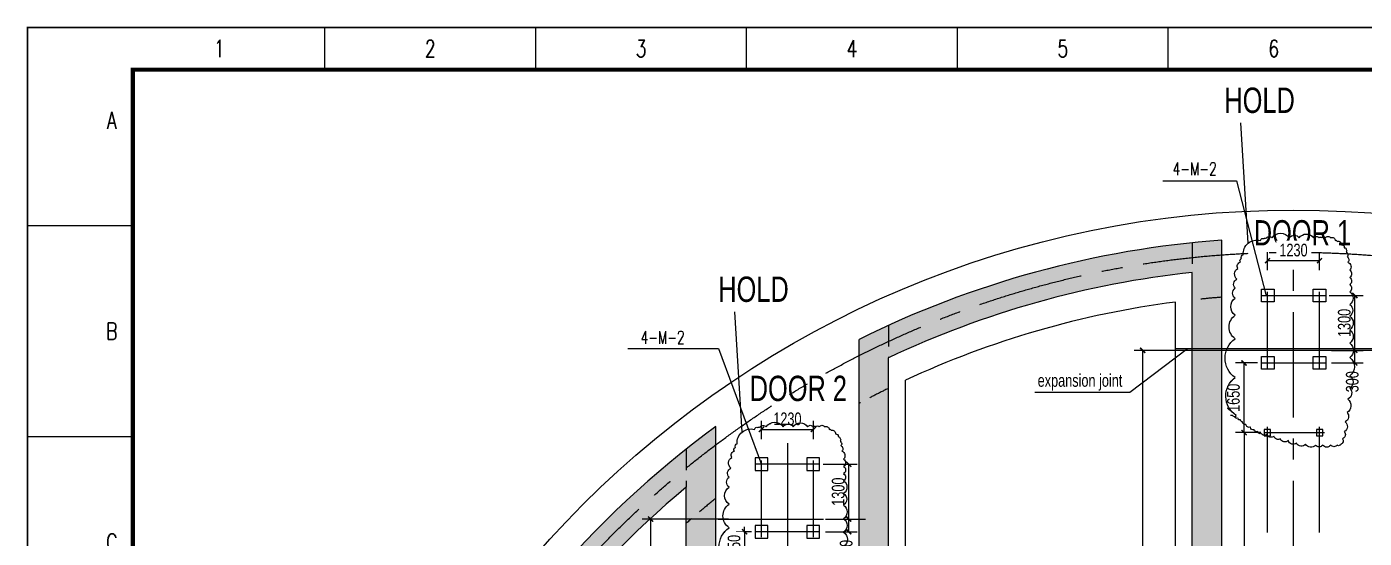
# Model space of a CAD drawing. Extents: x 707031 to 850566, y -411673 to -233438.
# Drawn here: x 707031 to 738745, y -245563 to -233438 of the extents above; entities that cross this region are included whole.
import ezdxf
from ezdxf.enums import TextEntityAlignment as Align

# ---------------------------------------------------------------- set-up
doc = ezdxf.new("R2010")
doc.units = 0
doc.header["$LTSCALE"] = 2000
doc.header["$MEASUREMENT"] = 0
doc.linetypes.add('CENTER', pattern=[2, 1.25, -0.25, 0.25, -0.25])
doc.linetypes.add('HIDDEN', pattern=[0.375, 0.25, -0.125])
doc.layers.get('0').update_dxf_attribs({"linetype": 'CONTINUOUS'})
doc.layers.get('DEFPOINTS').update_dxf_attribs({"linetype": 'CONTINUOUS'})
for name, color, linetype in [('5', 7, 'CONTINUOUS'), ('S_01', 3, 'CONTINUOUS'), ('S_02', 151, 'CENTER'), ('S_03', 7, 'HIDDEN'), ('S_04', 2, 'CONTINUOUS'), ('S_05_DIMS', 7, 'CONTINUOUS'), ('S_07', 9, 'CONTINUOUS'), ('TK', 1, 'CONTINUOUS')]:
    doc.layers.add(name, color=color, linetype=linetype)
doc.styles.add('KS', font='kstxt.shx', dxfattribs={"width": 0.75, "bigfont": 'kshz.shx'})
doc.styles.add('LHM', font='romans.shx', dxfattribs={"width": 0.7, "bigfont": 'hztxt.shx'})
doc.styles.add('TK-HZ', font='txt.shx', dxfattribs={"width": 0.8, "bigfont": 'hztxt.shx'})
doc.dimstyles.new('KS100', dxfattribs={"dimtxt": 300, "dimasz": 120, "dimexe": 200, "dimexo": 100, "dimgap": 100, "dimtad": 1, "dimdec": 0, "dimzin": 14, "dimdsep": 46, "dimtxsty": 'KS', "dimblk": 'ARCHTICK', "dimcen": -900, "dimclrd": 7, "dimclre": 7, "dimclrt": 2, "dimadec": 0, "dimazin": 0, "dimtfac": 1, "dimtdec": 0, "dimtix": 1, "dimtmove": 2, "dimatfit": 2, "dimfxl": 1, "dimtfill": 1, "dimtfillclr": 256, "dimtolj": 1, "dimtzin": 14, "dimarcsym": 0})

# ---------------------------------------------------------------- blocks, each defined once
blk = doc.blocks.new('_ArchTick')
at = {"color": 0, "linetype": 'ByBlock', "const_width": 0.3}
blk.add_lwpolyline([(-0.5, -0.5), (0.5, 0.5)], dxfattribs=at)
blk = doc.blocks.new('*D40')
at = {"layer": '5', "color": 7, "lineweight": -2, "ltscale": 10, "transparency": 16777216}
for p, q in [((735667, -241109), (733290, -241109)), ((733490, -241109), (733490, -261609)), ((735667, -261609), (733290, -261609))]:
    blk.add_line(p, q, dxfattribs=at)
at = {"layer": 'DEFPOINTS', "color": 0, "ltscale": 10, "transparency": 16777216}
for p in [(735767, -241109), (733490, -261609), (735767, -261609)]:
    blk.add_point(p, dxfattribs=at)
at = {"layer": '5', "color": 7, "lineweight": -2, "ltscale": 10, "transparency": 16777216, "xscale": 120, "yscale": 120, "zscale": 120}
for p, rotation in [((733490, -241109), 90), ((733490, -261609), 270)]:
    blk.add_blockref('_ArchTick', p, dxfattribs=dict(at, rotation=rotation))
at = {"layer": '5', "color": 2, "lineweight": -2, "ltscale": 10, "transparency": 16777216, "insert": (733240, -251359), "char_height": 300, "attachment_point": 5, "rotation": 90, "style": 'KS', "bg_fill": 3, "box_fill_scale": 1.25, "bg_fill_color": 256, "bg_fill_true_color": 13158600, "bg_fill_transparency": 0}
blk.add_mtext('\\A1;20500', dxfattribs=at)
blk = doc.blocks.new('*D41')
at = {"layer": '5', "color": 7, "lineweight": -2, "ltscale": 10, "transparency": 16777216}
for p, q in [((723667, -245109), (721622, -245109)), ((721822, -245109), (721822, -261609)), ((723667, -261609), (721622, -261609))]:
    blk.add_line(p, q, dxfattribs=at)
at = {"layer": 'DEFPOINTS', "color": 0, "ltscale": 10, "transparency": 16777216}
for p in [(723767, -245109), (721822, -261609), (723767, -261609)]:
    blk.add_point(p, dxfattribs=at)
at = {"layer": '5', "color": 7, "lineweight": -2, "ltscale": 10, "transparency": 16777216, "xscale": 120, "yscale": 120, "zscale": 120}
for p, rotation in [((721822, -245109), 90), ((721822, -261609), 270)]:
    blk.add_blockref('_ArchTick', p, dxfattribs=dict(at, rotation=rotation))
at = {"layer": '5', "color": 2, "lineweight": -2, "ltscale": 10, "transparency": 16777216, "insert": (721572, -253359), "char_height": 300, "attachment_point": 5, "rotation": 90, "style": 'KS', "bg_fill": 3, "box_fill_scale": 1.25, "bg_fill_color": 256, "bg_fill_true_color": 13158600, "bg_fill_transparency": 0}
blk.add_mtext('\\A1;16500', dxfattribs=at)
blk = doc.blocks.new('*D43')
at = {"layer": '5', "color": 7, "lineweight": -2, "transparency": 16777216}
for p, q in [((736217, -241409), (735694, -241409)), ((735894, -243059), (735894, -241409)), ((736272, -243059), (735694, -243059))]:
    blk.add_line(p, q, dxfattribs=at)
at = {"layer": 'DEFPOINTS', "color": 0, "transparency": 16777216}
for p in [(735894, -241409), (736317, -241409), (736372, -243059)]:
    blk.add_point(p, dxfattribs=at)
at = {"layer": '5', "color": 7, "lineweight": -2, "transparency": 16777216, "xscale": 120, "yscale": 120, "zscale": 120}
for p, rotation in [((735894, -241409), 90), ((735894, -243059), 270)]:
    blk.add_blockref('_ArchTick', p, dxfattribs=dict(at, rotation=rotation))
at = {"layer": '5', "color": 2, "transparency": 16777216, "insert": (735644, -242234), "char_height": 300, "attachment_point": 5, "rotation": 90, "style": 'KS', "bg_fill": 3, "box_fill_scale": 1.25, "bg_fill_color": 256, "bg_fill_true_color": 13158600, "bg_fill_transparency": 0}
blk.add_mtext('\\A1;1650', dxfattribs=at)
blk = doc.blocks.new('*D49')
at = {"layer": '5', "color": 7, "lineweight": -2, "transparency": 16777216}
for p, q in [((736292, -243059), (735694, -243059)), ((735894, -243059), (735894, -285059)), ((736550, -285059), (735694, -285059))]:
    blk.add_line(p, q, dxfattribs=at)
at = {"layer": 'DEFPOINTS', "color": 0, "transparency": 16777216}
for p in [(736392, -243059), (735894, -285059), (736650, -285059)]:
    blk.add_point(p, dxfattribs=at)
at = {"layer": '5', "color": 7, "lineweight": -2, "transparency": 16777216, "xscale": 120, "yscale": 120, "zscale": 120}
for p, rotation in [((735894, -243059), 90), ((735894, -285059), 270)]:
    blk.add_blockref('_ArchTick', p, dxfattribs=dict(at, rotation=rotation))
at = {"layer": '5', "color": 2, "transparency": 16777216, "insert": (735644, -264059), "char_height": 300, "attachment_point": 5, "rotation": 90, "style": 'KS', "bg_fill": 3, "box_fill_scale": 1.25, "bg_fill_color": 256, "bg_fill_true_color": 13158600, "bg_fill_transparency": 0}
blk.add_mtext('\\A1;14x3000=42000', dxfattribs=at)
blk = doc.blocks.new('*D51')
at = {"layer": '5', "color": 7, "lineweight": -2, "transparency": 16777216}
for p, q in [((725914, -243809), (726722, -243809)), ((726522, -245109), (726522, -243809)), ((726377, -245109), (726722, -245109))]:
    blk.add_line(p, q, dxfattribs=at)
at = {"layer": 'DEFPOINTS', "color": 0, "transparency": 16777216}
for p in [(725814, -243809), (726522, -243809), (726277, -245109)]:
    blk.add_point(p, dxfattribs=at)
at = {"layer": '5', "color": 7, "lineweight": -2, "transparency": 16777216, "xscale": 120, "yscale": 120, "zscale": 120}
for p, rotation in [((726522, -243809), 90), ((726522, -245109), 270)]:
    blk.add_blockref('_ArchTick', p, dxfattribs=dict(at, rotation=rotation))
at = {"layer": '5', "color": 2, "transparency": 16777216, "insert": (726272, -244459), "char_height": 300, "attachment_point": 5, "rotation": 90, "style": 'KS', "bg_fill": 3, "box_fill_scale": 1.25, "bg_fill_color": 256, "bg_fill_true_color": 13158600, "bg_fill_transparency": 0}
blk.add_mtext('\\A1;1300', dxfattribs=at)
blk = doc.blocks.new('A1-1')
at = {"layer": 'TK', "color": 7}
for p, q in [((7050, 58400), (7050, 59400)), ((12050, 58400), (12050, 59400)), ((17050, 58400), (17050, 59400)), ((22050, 58400), (22050, 59400)), ((27050, 58400), (27050, 59400)), ((2500, 54700), (0, 54700)), ((2500, 49700), (0, 49700))]:
    blk.add_line(p, q, dxfattribs=at)
for points, const_width in [([(0, 0), (84100, 0), (84100, 59400), (0, 59400)], 35), ([(2500, 1000), (83100, 1000), (83100, 58400), (2500, 58400)], 100)]:
    blk.add_lwpolyline(points, close=True, dxfattribs=dict(at, const_width=const_width))
at = {"layer": 'TK', "color": 7, "style": 'TK-HZ', "width": 0.75}
for s, p in [('1', (4550, 58900)), ('2', (9550, 58900)), ('3', (14550, 58900)), ('4', (19550, 58900)), ('5', (24550, 58900)), ('6', (29550, 58900)), ('A', (2000, 57200)), ('B', (2000, 52200)), ('C', (2000, 47200))]:
    blk.add_text(s, height=400, dxfattribs=at).set_placement(p, align=Align.MIDDLE_CENTER)
blk = doc.blocks.new('*D120')
at = {"layer": 'DEFPOINTS', "color": 0, "transparency": 16777216}
for p in [(725867, -245109), (726522, -245109), (725867, -245409)]:
    blk.add_point(p, dxfattribs=at)
at = {"layer": 'S_05_DIMS', "color": 7, "lineweight": -2, "transparency": 16777216}
for p, q in [((725967, -245109), (726722, -245109)), ((726522, -245409), (726522, -245109)), ((725967, -245409), (726722, -245409))]:
    blk.add_line(p, q, dxfattribs=at)
at = {"layer": 'S_05_DIMS', "color": 7, "lineweight": -2, "transparency": 16777216, "xscale": 120, "yscale": 120, "zscale": 120, "rotation": 90}
blk.add_blockref('_ArchTick', (726522, -245109), dxfattribs=at)
at = {"layer": 'S_05_DIMS', "color": 2, "transparency": 16777216, "insert": (726462, -245853), "char_height": 300, "attachment_point": 5, "rotation": 90, "style": 'KS', "bg_fill": 3, "box_fill_scale": 1.25, "bg_fill_color": 256, "bg_fill_true_color": 13158600, "bg_fill_transparency": 0}
blk.add_mtext('\\A1;300', dxfattribs=at)
at = {"layer": 'S_05_DIMS', "color": 7, "lineweight": -2, "transparency": 16777216, "xscale": 120, "yscale": 120, "zscale": 120, "rotation": 270}
blk.add_blockref('_ArchTick', (726522, -245409), dxfattribs=at)
blk = doc.blocks.new('*D121')
at = {"layer": 'DEFPOINTS', "color": 0, "transparency": 16777216}
for p in [(725682, -242984), (724452, -243311), (725682, -243311)]:
    blk.add_point(p, dxfattribs=at)
at = {"layer": 'S_05_DIMS', "color": 7, "lineweight": -2, "transparency": 16777216}
for p, q in [((724452, -243211), (724452, -242784)), ((725682, -243211), (725682, -242784)), ((724452, -242984), (725682, -242984))]:
    blk.add_line(p, q, dxfattribs=at)
at = {"layer": 'S_05_DIMS', "color": 7, "lineweight": -2, "transparency": 16777216, "xscale": 120, "yscale": 120, "zscale": 120, "rotation": 180}
blk.add_blockref('_ArchTick', (724452, -242984), dxfattribs=at)
at = {"layer": 'S_05_DIMS', "color": 7, "lineweight": -2, "transparency": 16777216, "xscale": 120, "yscale": 120, "zscale": 120}
blk.add_blockref('_ArchTick', (725682, -242984), dxfattribs=at)
at = {"layer": 'S_05_DIMS', "color": 2, "transparency": 16777216, "insert": (725067, -242734), "char_height": 300, "attachment_point": 5, "style": 'KS', "bg_fill": 3, "box_fill_scale": 1.25, "bg_fill_color": 256, "bg_fill_true_color": 13158600, "bg_fill_transparency": 0}
blk.add_mtext('\\A1;1230', dxfattribs=at)
blk = doc.blocks.new('*D125')
at = {"layer": '5', "color": 7, "lineweight": -2, "transparency": 16777216}
for p, q in [((737914, -239809), (738722, -239809)), ((738522, -241109), (738522, -239809)), ((738377, -241109), (738722, -241109))]:
    blk.add_line(p, q, dxfattribs=at)
at = {"layer": 'DEFPOINTS', "color": 0, "transparency": 16777216}
for p in [(737814, -239809), (738522, -239809), (738277, -241109)]:
    blk.add_point(p, dxfattribs=at)
at = {"layer": '5', "color": 7, "lineweight": -2, "transparency": 16777216, "xscale": 120, "yscale": 120, "zscale": 120}
for p, rotation in [((738522, -239809), 90), ((738522, -241109), 270)]:
    blk.add_blockref('_ArchTick', p, dxfattribs=dict(at, rotation=rotation))
at = {"layer": '5', "color": 2, "transparency": 16777216, "insert": (738272, -240459), "char_height": 300, "attachment_point": 5, "rotation": 90, "style": 'KS', "bg_fill": 3, "box_fill_scale": 1.25, "bg_fill_color": 256, "bg_fill_true_color": 13158600, "bg_fill_transparency": 0}
blk.add_mtext('\\A1;1300', dxfattribs=at)
blk = doc.blocks.new('*D126')
at = {"layer": 'DEFPOINTS', "color": 0, "transparency": 16777216}
for p in [(737867, -241109), (738522, -241109), (737867, -241409)]:
    blk.add_point(p, dxfattribs=at)
at = {"layer": 'S_05_DIMS', "color": 7, "lineweight": -2, "transparency": 16777216}
for p, q in [((737967, -241109), (738722, -241109)), ((738522, -241409), (738522, -241109)), ((737967, -241409), (738722, -241409))]:
    blk.add_line(p, q, dxfattribs=at)
at = {"layer": 'S_05_DIMS', "color": 7, "lineweight": -2, "transparency": 16777216, "xscale": 120, "yscale": 120, "zscale": 120, "rotation": 90}
blk.add_blockref('_ArchTick', (738522, -241109), dxfattribs=at)
at = {"layer": 'S_05_DIMS', "color": 2, "transparency": 16777216, "insert": (738462, -241853), "char_height": 300, "attachment_point": 5, "rotation": 90, "style": 'KS', "bg_fill": 3, "box_fill_scale": 1.25, "bg_fill_color": 256, "bg_fill_true_color": 13158600, "bg_fill_transparency": 0}
blk.add_mtext('\\A1;300', dxfattribs=at)
at = {"layer": 'S_05_DIMS', "color": 7, "lineweight": -2, "transparency": 16777216, "xscale": 120, "yscale": 120, "zscale": 120, "rotation": 270}
blk.add_blockref('_ArchTick', (738522, -241409), dxfattribs=at)
blk = doc.blocks.new('*D127')
at = {"layer": 'DEFPOINTS', "color": 0, "transparency": 16777216}
for p in [(736452, -238984), (736452, -239311), (737682, -239311)]:
    blk.add_point(p, dxfattribs=at)
at = {"layer": 'S_05_DIMS', "color": 7, "lineweight": -2, "transparency": 16777216}
for p, q in [((736452, -239211), (736452, -238784)), ((737682, -239211), (737682, -238784)), ((737682, -238984), (736452, -238984))]:
    blk.add_line(p, q, dxfattribs=at)
at = {"layer": 'S_05_DIMS', "color": 7, "lineweight": -2, "transparency": 16777216, "xscale": 120, "yscale": 120, "zscale": 120, "rotation": 180}
blk.add_blockref('_ArchTick', (736452, -238984), dxfattribs=at)
at = {"layer": 'S_05_DIMS', "color": 7, "lineweight": -2, "transparency": 16777216, "xscale": 120, "yscale": 120, "zscale": 120}
blk.add_blockref('_ArchTick', (737682, -238984), dxfattribs=at)
at = {"layer": 'S_05_DIMS', "color": 2, "transparency": 16777216, "insert": (737067, -238734), "char_height": 300, "attachment_point": 5, "style": 'KS', "bg_fill": 3, "box_fill_scale": 1.25, "bg_fill_color": 256, "bg_fill_true_color": 13158600, "bg_fill_transparency": 0}
blk.add_mtext('\\A1;1230', dxfattribs=at)
blk = doc.blocks.new('*D128')
at = {"color": 7, "lineweight": -2, "transparency": 16777216}
for p, q in [((724217, -245409), (723853, -245409)), ((724053, -245409), (724053, -245289)), ((724053, -245409), (724053, -246059)), ((724347, -246059), (723853, -246059)), ((724053, -246059), (724053, -246179))]:
    blk.add_line(p, q, dxfattribs=at)
at = {"layer": 'DEFPOINTS', "color": 0, "transparency": 16777216}
for p in [(724317, -245409), (724447, -246059)]:
    blk.add_point(p, dxfattribs=at)
at = {"color": 7, "lineweight": -2, "transparency": 16777216, "xscale": 120, "yscale": 120, "zscale": 120}
for p, rotation in [((724053, -245409), 270), ((724053, -246059), 90)]:
    blk.add_blockref('_ArchTick', p, dxfattribs=dict(at, rotation=rotation))
at = {"color": 2, "transparency": 16777216, "insert": (723803, -245734), "char_height": 300, "attachment_point": 5, "rotation": 90, "style": 'KS', "bg_fill": 3, "box_fill_scale": 1.25, "bg_fill_color": 256, "bg_fill_true_color": 13158600, "bg_fill_transparency": 0}
blk.add_mtext('\\A1;650', dxfattribs=at)
at = {"layer": 'DEFPOINTS', "color": 0, "transparency": 16777216}
blk.add_point((724053, -246059), dxfattribs=at)

msp = doc.modelspace()

# ---------------------------------------------------------------- hatches: boundary and pattern name
at = {"layer": 'S_07'}
for points in [[(727467.173, -241286.972, -0.083780055), (734667.173, -239262.037), (734667.173, -241068.528), (735367.173, -241068.528), (735367.173, -238495.963, 0.097086611), (726767.173, -240848.214), (726767.173, -246268.528), (727467.173, -246268.528)], [(727467.173, -276948.528), (726767.173, -276948.528), (726767.173, -282368.841, 0.097086611), (735367.173, -284721.092), (735367.173, -241108.528), (734667.173, -241108.528), (734667.173, -283955.018, -0.083780055), (727467.173, -281930.083)], [(723367.173, -280300.521), (723367.173, -276948.528), (722667.173, -276948.528), (722667.173, -278864.414, -0.467956249), (722667.173, -244352.641), (722667.173, -276908.528), (723367.173, -276908.528), (723367.173, -242916.534, 0.506901522)]]:
    msp.add_hatch(color=256, dxfattribs=at).paths.add_polyline_path(points)

# ---------------------------------------------------------------- linework, layer by layer
at = {"layer": 'S_01', "lineweight": -2}
for p, q in [((727467.173, -281930.083), (727467.173, -241286.972)), ((727867.173, -281399.703), (727867.173, -241817.352))]:
    msp.add_line(p, q, dxfattribs=at)
at = {"layer": 'S_01'}
for points in [[(736608.334, -239958.528), (736308.334, -239958.528), (736308.334, -239658.528), (736608.334, -239658.528)], [(737832.173, -239958.528), (737532.173, -239958.528), (737532.173, -239658.528), (737832.173, -239658.528)], [(737832.173, -241558.528), (737532.173, -241558.528), (737532.173, -241258.528), (737832.173, -241258.528)], [(737612.178, -243133.528), (737762.178, -243133.528), (737762.178, -242983.528), (737612.178, -242983.528)], [(724302.173, -243958.528), (724602.173, -243958.528), (724602.173, -243658.528), (724302.173, -243658.528)], [(725526.012, -243958.528), (725826.012, -243958.528), (725826.012, -243658.528), (725526.012, -243658.528)], [(724302.173, -245558.528), (724602.173, -245558.528), (724602.173, -245258.528), (724302.173, -245258.528)], [(725526.012, -245558.528), (725826.012, -245558.528), (725826.012, -245258.528), (725526.012, -245258.528)]]:
    msp.add_lwpolyline(points, close=True, dxfattribs=at)
at = {"layer": 'S_01', "lineweight": -2}
msp.add_circle((737067.173, -261608.528), 23825, dxfattribs=at)
for radius, start, end in [(23175, 94.2067051, 116.3878), (22475, 96.1300361, 115.2862742), (21825, 97.3709764, 114.9315325), (23175, 126.2389609, 233.7610391), (22475, 129.8449248, 230.1550752)]:
    msp.add_arc((737067.173, -261608.528), radius, start, end, dxfattribs=at)
at = {"layer": 'S_02'}
for p, q in [((737067.173, -286700.189), (737067.173, -238999.353)), ((737682.173, -241538.528), (737682.173, -239718.528)), ((736317.168, -239808.528), (737817.168, -239808.528)), ((735767.173, -241108.528), (738331.816, -241108.528)), ((736447.178, -285425.459), (736447.178, -242470.414)), ((737687.178, -285425.459), (737687.178, -242478.369)), ((725067.173, -243310.52), (725067.173, -282190.817)), ((725817.178, -243808.528), (724317.178, -243808.528)), ((724452.173, -245538.528), (724452.173, -243718.528)), ((725817.178, -245408.528), (724317.178, -245408.528))]:
    msp.add_line(p, q, dxfattribs=at)
msp.add_circle((737067.173, -261608.528), 22825, dxfattribs=at)
at = {"layer": 'S_03', "lineweight": -2}
for p, q in [((734667.173, -238558.134), (734667.173, -239262.037)), ((727467.173, -240515.386), (727467.173, -241286.972)), ((722667.173, -243450.317), (722667.173, -244352.641))]:
    msp.add_line(p, q, dxfattribs=at)
for start, end in [(94.4674268, 96.3133346), (116.0951112, 118.1600305)]:
    msp.add_arc((737067.173, -261608.528), 21825, start, end, dxfattribs=at)
at = {"layer": 'S_04', "color": 1}
for p, q in [((735990.777, -238569.632), (735821.66, -235714.116)), ((723990.777, -243048.943), (723821.66, -240193.427))]:
    msp.add_line(p, q, dxfattribs=at)
at = {"layer": 'S_04'}
for p, q in [((733967.405, -237091.526), (735717.13, -237091.526)), ((735717.13, -237091.526), (736417.178, -239818.528)), ((721284.176, -241067.887), (723433.089, -241067.887)), ((723433.089, -241067.887), (724452.173, -243818.528))]:
    msp.add_line(p, q, dxfattribs=at)

# ---------------------------------------------------------------- texts
at = {"layer": 'S_01', "style": 'KS', "width": 0.75}
for s, p in [('DOOR 1', (736125.33, -238623.035)), ('DOOR 2', (724172.55, -242311.097))]:
    msp.add_text(s, height=600, dxfattribs=at).set_placement(p)
at = {"layer": 'S_04', "color": 1, "style": 'KS', "width": 0.75}
for p in [(735427.304, -235480.958), (723427.304, -239960.269)]:
    msp.add_text('HOLD', height=600, dxfattribs=at).set_placement(p)
at = {"layer": 'S_04', "style": 'LHM', "width": 0.7}
for p in [(734202.191, -236952.903, 0), (721585.962, -240951.264, 0)]:
    msp.add_text('4-M-2', height=300, dxfattribs=at).set_placement(p)

# ---------------------------------------------------------------- next in the draw order: dimensions: what is measured, and where the dimension line sits
at = {"layer": '5', "lineweight": -2, "ltscale": 10}
for base, p1, p2, picture, middle in [((733489.896, -261608.528), (735767.173, -241108.528), (735767.173, -261608.528), '*D40', (733239.896, -251358.528)), ((721822.103, -261608.528), (723767.173, -245108.528), (723767.173, -261608.528), '*D41', (721572.103, -253358.528))]:
    dim = msp.add_linear_dim(base=base, p1=p1, p2=p2, angle=270, dimstyle='KS100', override={"dimlfac": 1, "dimadec": 2}, dxfattribs=at)
    dim.commit()
    dim.dimension.update_dxf_attribs({"geometry": picture, "text_midpoint": middle})

# ---------------------------------------------------------------- next in the draw order: linework, layer by layer
at = {"layer": 'S_01', "lineweight": -2}
for p, q in [((734667.173, -283955.018), (734667.173, -239262.037)), ((734267.173, -283253.172), (734267.173, -239963.883)), ((734267.173, -241068.528), (739867.173, -241068.528)), ((734267.173, -241108.528), (739867.173, -241108.528)), ((723367.173, -280300.521), (723367.173, -242916.534)), ((722667.173, -278864.414), (722667.173, -244352.641))]:
    msp.add_line(p, q, dxfattribs=at)
at = {"layer": 'S_02'}
msp.add_line((723422.388, -245108.528), (727353.243, -245108.528), dxfattribs=at)
at = {"layer": 'S_03', "lineweight": -2}
msp.add_arc((737067.173, -261608.528), 21825, 128.882145, 131.2841498, dxfattribs=at)
at = {"layer": 'S_04'}
for p, q in [((733182.896, -242102.178), (734551.405, -241068.528)), ((730933.405, -242102.178), (733182.896, -242102.178))]:
    msp.add_line(p, q, dxfattribs=at)

# ---------------------------------------------------------------- next in the draw order: texts
at = {"layer": 'S_04', "style": 'KS', "width": 0.75}
msp.add_text('expansion joint', height=300, dxfattribs=at).set_placement((731001.135, -241972.933))

# ---------------------------------------------------------------- next in the draw order: dimensions: what is measured, and where the dimension line sits
at = {"layer": '5'}
dim = msp.add_linear_dim(base=(735893.781, -241408.528), p1=(736372.178, -243058.528), p2=(736317.168, -241408.528), angle=90, dimstyle='KS100', override={"dimlfac": 1, "dimadec": 2}, dxfattribs=at)
dim.commit()
dim.dimension.update_dxf_attribs({"geometry": '*D43', "text_midpoint": (735643.781, -242233.528)})

# ---------------------------------------------------------------- next in the draw order: linework, layer by layer
at = {"layer": 'S_01'}
for points in [[(736608.334, -241558.528), (736308.334, -241558.528), (736308.334, -241258.528), (736608.334, -241258.528)], [(736372.178, -243133.528), (736522.178, -243133.528), (736522.178, -242983.528), (736372.178, -242983.528)]]:
    msp.add_lwpolyline(points, close=True, dxfattribs=at)
at = {"layer": 'S_02'}
for p, q in [((736452.173, -241538.528), (736452.173, -239718.528)), ((736317.168, -241408.528), (737817.168, -241408.528)), ((736372.178, -243058.528), (737801.062, -243058.528))]:
    msp.add_line(p, q, dxfattribs=at)

# ---------------------------------------------------------------- next in the draw order: dimensions: what is measured, and where the dimension line sits
at = {"layer": '5'}
dim = msp.add_linear_dim(base=(726522.123, -243808.528), p1=(726277.178, -245108.528), p2=(725813.612, -243808.528), angle=90, dimstyle='KS100', override={"dimlfac": 1, "dimadec": 2}, dxfattribs=at)
dim.commit()
dim.dimension.update_dxf_attribs({"geometry": '*D51', "text_midpoint": (726272.123, -244458.528)})

# ---------------------------------------------------------------- next in the draw order: linework, layer by layer
at = {"layer": 'S_01', "lineweight": -2}
msp.add_line((726767.173, -282368.841), (726767.173, -240848.214), dxfattribs=at)
at = {"layer": 'S_02'}
msp.add_line((725682.173, -245538.528), (725682.173, -243718.528), dxfattribs=at)

# ---------------------------------------------------------------- next in the draw order: dimensions: what is measured, and where the dimension line sits
at = {"layer": '5'}
dim = msp.add_linear_dim(base=(735893.781, -285058.528), p1=(736391.625, -243058.528), p2=(736649.623, -285058.528), angle=90, text='14x3000=<>', dimstyle='KS100', override={"dimlfac": 1, "dimadec": 2}, dxfattribs=at)
dim.commit()
dim.dimension.update_dxf_attribs({"geometry": '*D49', "text_midpoint": (735643.781, -264058.528)})

# ---------------------------------------------------------------- next in the draw order: linework, layer by layer
at = {"layer": 'S_01', "lineweight": -2}
msp.add_line((735367.173, -284721.092), (735367.173, -238495.963), dxfattribs=at)

# ---------------------------------------------------------------- next in the draw order: block references
at = {"layer": 'TK', "color": 7}
msp.add_blockref('A1-1', (707048.599, -292855.813), dxfattribs=at)

# ---------------------------------------------------------------- next in the draw order: dimensions: what is measured, and where the dimension line sits
dim = msp.add_linear_dim(base=(724052.695, -246058.528), p1=(724317.178, -245408.528), p2=(724447.178, -246058.528), angle=90, dimstyle='KS100', override={"dimfxl": 2})
dim.commit()
dim.dimension.update_dxf_attribs({"geometry": '*D128', "text_midpoint": (723802.695, -245733.528)})
at = {"layer": '5'}
dim = msp.add_linear_dim(base=(738522.123, -239808.528), p1=(738277.178, -241108.528), p2=(737813.612, -239808.528), angle=90, dimstyle='KS100', override={"dimlfac": 1, "dimadec": 2}, dxfattribs=at)
dim.commit()
dim.dimension.update_dxf_attribs({"geometry": '*D125', "text_midpoint": (738272.123, -240458.528)})
at = {"layer": 'S_05_DIMS'}
dim = msp.add_linear_dim(base=(736452.173, -238983.75), p1=(737682.173, -239310.52), p2=(736452.173, -239310.52), angle=180, dimstyle='KS100', dxfattribs=at)
dim.commit()
dim.dimension.update_dxf_attribs({"geometry": '*D127', "text_midpoint": (737067.173, -238733.75)})
dim = msp.add_linear_dim(base=(725682.173, -242983.75), p1=(724452.173, -243310.52), p2=(725682.173, -243310.52), dimstyle='KS100', dxfattribs=at)
dim.commit()
dim.dimension.update_dxf_attribs({"geometry": '*D121', "text_midpoint": (725067.173, -242733.75)})
dim = msp.add_linear_dim(base=(726522.123, -245108.528), p1=(725867.178, -245408.528), p2=(725867.178, -245108.528), angle=90, dimstyle='KS100', dxfattribs=at)
dim.commit()
dim.dimension.update_dxf_attribs({"geometry": '*D120', "text_midpoint": (726462.446, -245853.418), "dimtype": 160})

# ---------------------------------------------------------------- next in the draw order: linework, layer by layer
at = {"layer": 'S_04', "color": 1}
msp.add_lwpolyline([(723684.084, -246232.073, -0.52056705), (723684.084, -245313.14, -0.52056705), (723684.084, -245313.14, -0.52056705), (723684.084, -244757.507, -0.52056705), (723684.084, -244757.507, -0.52056705), (723684.084, -244351.467, -0.52056705), (723684.084, -244351.467, -0.52056705), (723684.084, -244116.392, -0.52056705), (723684.084, -244116.392, -0.52056705), (723726.862, -243902.687, -0.52056705), (723726.862, -243902.687, -0.52056705), (723748.252, -243646.24, -0.52056705), (723748.252, -243646.24, -0.52056705), (723812.417, -243496.646, -0.52056705), (723812.417, -243496.646, -0.52056705), (723812.417, -243432.535, -0.52056705), (723812.417, -243432.535, -0.52056705), (723833.806, -243411.164, -0.52056705), (723833.806, -243411.164, -0.52056705), (723876.582, -243325.682, -0.52056705), (723876.582, -243325.682, -0.52056705), (724282.967, -242983.754, -0.52056705), (724282.967, -242983.754, -0.52056705), (724368.522, -242941.013, -0.52056705), (724368.522, -242941.013, -0.52056705), (724411.3, -242941.013, -0.52056705), (724411.3, -242941.013, -0.52056705), (724561.02, -242919.643, -0.52056705), (724561.02, -242919.643, -0.52056705), (724967.405, -242919.643, -0.52056705), (724967.405, -242919.643, -0.52056705), (725202.679, -242919.643, -0.52056705), (725202.679, -242919.643, -0.52056705), (725544.9, -242919.643, -0.52056705), (725544.9, -242919.643, -0.52056705), (725673.23, -242919.643, -0.52056705), (725673.23, -242919.643, -0.52056705), (725737.395, -242919.643, -0.52056705), (725737.395, -242919.643, -0.52056705), (725822.952, -242919.643, -0.52056705), (725822.952, -242919.643, -0.52056705), (725951.283, -242919.643, -0.52056705), (725951.283, -242919.643, -0.52056705), (726058.226, -242983.754, -0.52056705), (726058.226, -242983.754, -0.52056705), (726101.005, -243005.125, -0.52056705), (726101.005, -243005.125, -0.52056705), (726207.946, -243090.607, -0.52056705), (726207.946, -243090.607, -0.52056705), (726272.113, -243154.718, -0.52056705), (726272.113, -243154.718, -0.52056705), (726314.89, -243197.459, -0.52056705), (726314.89, -243197.459, -0.52056705), (726314.89, -243261.571, -0.52056705), (726314.89, -243261.571, -0.52056705), (726336.279, -243282.941, -0.52056705), (726336.279, -243282.941, -0.52056705), (726336.279, -243368.423, -0.52056705), (726336.279, -243368.423, -0.52056705), (726357.668, -243496.646, -0.52056705), (726357.668, -243496.646, -0.52056705), (726400.444, -243688.981, -0.52056705), (726400.444, -243688.981, -0.52056705), (726400.444, -243859.945, -0.52056705), (726400.444, -243859.945, -0.52056705), (726400.444, -244030.91, -0.52056705), (726400.444, -244030.91, -0.52056705), (726400.444, -244201.874, -0.52056705), (726400.444, -244201.874, -0.52056705), (726400.444, -244501.061, -0.52056705), (726400.444, -244501.061, -0.52056705), (726400.444, -244778.877, -0.52056705), (726400.444, -244778.877, -0.52056705), (726400.444, -245099.435, -0.52056705), (726400.444, -245099.435, -0.52056705), (726400.444, -245419.992, -0.52056705), (726400.444, -245419.992, -0.52056705), (726400.444, -245761.922, -0.52056705)], format="xyb", dxfattribs=at)

# ---------------------------------------------------------------- next in the draw order: dimensions: what is measured, and where the dimension line sits
at = {"layer": 'S_05_DIMS'}
dim = msp.add_linear_dim(base=(738522.123, -241108.528), p1=(737867.178, -241408.528), p2=(737867.178, -241108.528), angle=90, dimstyle='KS100', dxfattribs=at)
dim.commit()
dim.dimension.update_dxf_attribs({"geometry": '*D126', "text_midpoint": (738462.446, -241853.418), "dimtype": 160})

# ---------------------------------------------------------------- next in the draw order: linework, layer by layer
at = {"layer": 'S_04', "color": 1}
msp.add_lwpolyline([(735705.473, -242693.064, -0.52056705), (735705.473, -242650.323, -0.52056705), (735705.473, -242650.323, -0.52056705), (735684.084, -241752.762, -0.52056705), (735684.084, -241752.762, -0.52056705), (735684.084, -240833.829, -0.52056705), (735684.084, -240833.829, -0.52056705), (735684.084, -240278.196, -0.52056705), (735684.084, -240278.196, -0.52056705), (735684.084, -239872.156, -0.52056705), (735684.084, -239872.156, -0.52056705), (735684.084, -239637.081, -0.52056705), (735684.084, -239637.081, -0.52056705), (735726.862, -239423.376, -0.52056705), (735726.862, -239423.376, -0.52056705), (735748.252, -239166.929, -0.52056705), (735748.252, -239166.929, -0.52056705), (735812.417, -239017.335, -0.52056705), (735812.417, -239017.335, -0.52056705), (735812.417, -238953.224, -0.52056705), (735812.417, -238953.224, -0.52056705), (735833.806, -238931.853, -0.52056705), (735833.806, -238931.853, -0.52056705), (735876.582, -238846.371, -0.52056705), (735876.582, -238846.371, -0.52056705), (736282.967, -238504.443, -0.52056705), (736282.967, -238504.443, -0.52056705), (736368.522, -238461.702, -0.52056705), (736368.522, -238461.702, -0.52056705), (736411.3, -238461.702, -0.52056705), (736411.3, -238461.702, -0.52056705), (736561.02, -238440.332, -0.52056705), (736561.02, -238440.332, -0.52056705), (736967.405, -238440.332, -0.52056705), (736967.405, -238440.332, -0.52056705), (737202.679, -238440.332, -0.52056705), (737202.679, -238440.332, -0.52056705), (737544.9, -238440.332, -0.52056705), (737544.9, -238440.332, -0.52056705), (737673.23, -238440.332, -0.52056705), (737673.23, -238440.332, -0.52056705), (737737.395, -238440.332, -0.52056705), (737737.395, -238440.332, -0.52056705), (737822.952, -238440.332, -0.52056705), (737822.952, -238440.332, -0.52056705), (737951.283, -238440.332, -0.52056705), (737951.283, -238440.332, -0.52056705), (738058.226, -238504.443, -0.52056705), (738058.226, -238504.443, -0.52056705), (738101.005, -238525.814, -0.52056705), (738101.005, -238525.814, -0.52056705), (738207.946, -238611.296, -0.52056705), (738207.946, -238611.296, -0.52056705), (738272.113, -238675.407, -0.52056705), (738272.113, -238675.407, -0.52056705), (738314.89, -238718.148, -0.52056705), (738314.89, -238718.148, -0.52056705), (738314.89, -238782.26, -0.52056705), (738314.89, -238782.26, -0.52056705), (738336.279, -238803.63, -0.52056705), (738336.279, -238803.63, -0.52056705), (738336.279, -238889.112, -0.52056705), (738336.279, -238889.112, -0.52056705), (738357.668, -239017.335, -0.52056705), (738357.668, -239017.335, -0.52056705), (738400.444, -239209.67, -0.52056705), (738400.444, -239209.67, -0.52056705), (738400.444, -239380.635, -0.52056705), (738400.444, -239380.635, -0.52056705), (738400.444, -239551.599, -0.52056705), (738400.444, -239551.599, -0.52056705), (738400.444, -239722.563, -0.52056705), (738400.444, -239722.563, -0.52056705), (738400.444, -240021.75, -0.52056705), (738400.444, -240021.75, -0.52056705), (738400.444, -240299.566, -0.52056705), (738400.444, -240299.566, -0.52056705), (738400.444, -240620.124, -0.52056705), (738400.444, -240620.124, -0.52056705), (738400.444, -240940.681, -0.52056705), (738400.444, -240940.681, -0.52056705), (738400.444, -241282.611, -0.52056705), (738400.444, -241282.611, -0.52056705), (738400.444, -241710.021, -0.52056705), (738400.444, -241710.021, -0.52056705), (738400.444, -242009.208, -0.52056705), (738400.444, -242009.208, -0.52056705), (738357.668, -242265.654, -0.52056705), (738357.668, -242265.654, -0.52056705), (738336.279, -242586.211, -0.52056705), (738336.279, -242586.211, -0.52056705), (738293.503, -242799.916, -0.52056705), (738293.503, -242799.916, -0.52056705), (738272.113, -243034.993, -0.52056705), (738272.113, -243034.993, -0.52056705), (738229.335, -243205.957, -0.52056705), (738229.335, -243205.957, -0.52056705), (738186.559, -243334.18, -0.52056705), (738186.559, -243334.18, -0.52056705), (738165.17, -243355.55, -0.52056705), (738165.17, -243355.55, -0.52056705), (738101.005, -243355.55, -0.52056705), (738101.005, -243355.55, -0.52056705), (737951.283, -243355.55, -0.52056705), (737951.283, -243355.55, -0.52056705), (737758.784, -243355.55, -0.52056705), (737758.784, -243355.55, -0.52056705), (737587.676, -243355.55, -0.52056705), (737587.676, -243355.55, -0.52056705), (737352.401, -243334.18, -0.52056705), (737352.401, -243334.18, -0.52056705), (737138.514, -243312.809, -0.52056705), (737138.514, -243312.809, -0.52056705), (736946.016, -243248.698, -0.52056705), (736946.016, -243248.698, -0.52056705), (736753.518, -243205.957, -0.52056705), (736753.518, -243205.957, -0.52056705), (736603.798, -243141.845, -0.52056705), (736603.798, -243141.845, -0.52056705), (736432.687, -243099.104, -0.52056705), (736432.687, -243099.104, -0.52056705), (736304.357, -243077.734, -0.52056705), (736304.357, -243077.734, -0.52056705), (736218.802, -243034.993, -0.52056705), (736218.802, -243034.993, -0.52056705), (736133.248, -242992.252, -0.52056705), (736133.248, -242992.252, -0.52056705), (736047.693, -242928.139, -0.52056705), (736047.693, -242928.139, -0.52056705), (735940.75, -242864.028, -0.52056705), (735940.75, -242864.028, -0.52056705), (735855.195, -242799.916, -0.52056705), (735855.195, -242799.916, -0.52056705), (735812.417, -242757.175, -0.52056705), (735812.417, -242757.175, -0.52056705), (735748.252, -242714.434, -0.52056705), (735748.252, -242714.434, -0.52056705), (735684.084, -242693.064, -0.52056705), (735684.084, -242693.064, -0.52056705), (735662.697, -242671.693, -0.52056705), (735662.697, -242671.693, -0.52056705), (735619.919, -242650.323, -0.52056705), (735619.919, -242650.323, -0.52056705), (735598.53, -242650.323, -0.52056705), (735598.53, -242650.323, -0.52056705), (735577.143, -242650.323, -0.52056705), (735577.143, -242650.323)], format="xyb", dxfattribs=at)

doc.saveas('drawing.dxf')
